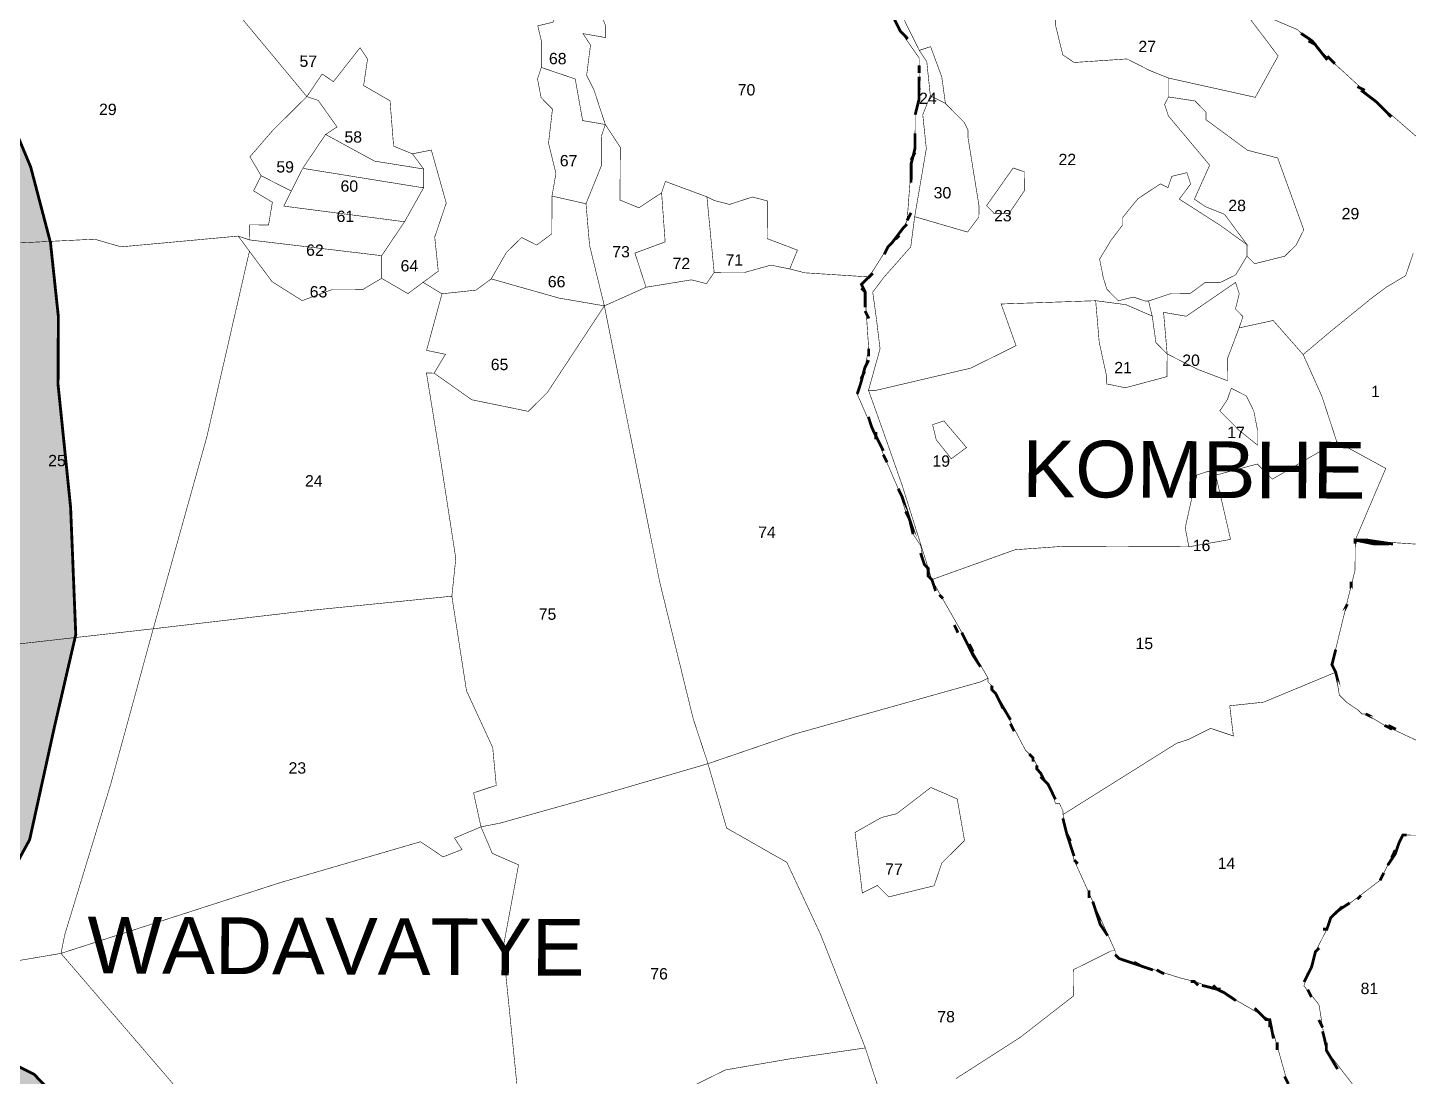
# Model space of a CAD drawing. Header units: metres. Extents: x 318080 to 326887, y 1838772 to 1852662.
# Drawn here: x 321262 to 322736, y 1846990 to 1848110 of the extents above; entities that cross this region are included whole.
import ezdxf

# ---------------------------------------------------------------- set-up
doc = ezdxf.new("R2010")
doc.units = ezdxf.units.M
doc.header["$MEASUREMENT"] = 0
for name, color, linetype in [('500M CRZ LINE', 11, 'Continuous'), ('NDZ-500M FROM CRZ', 2, 'Continuous'), ('SURVEY NO.', 7, 'Continuous'), ('SURVEY PLOT BOUNDARY', 35, 'Continuous'), ('VILLAGE BOUNDARY', 212, 'Continuous'), ('VILLAGE NAME', 3, 'Continuous')]:
    doc.layers.add(name, color=color, linetype=linetype)
doc.styles.add('PDF Arial', font='arial.ttf')
doc.styles.get("Standard").update_dxf_attribs({"font": 'arial.ttf'})

# ---------------------------------------------------------------- blocks, each defined once
blk = doc.blocks.new('22')
at = {"layer": 'NDZ-500M FROM CRZ'}
h = blk.add_hatch(dxfattribs=at)
h.set_pattern_fill('CROSS', color=256, scale=1.210221, angle=-0.2758)
h.set_pattern_definition([(359.724175, (307091.112, 1837970.982), (7.7218084, 7.6478177), [3.842451, -11.527353]), (89.724175, (307093.024, 1837969.051), (-7.6478177, 7.7218084), [3.842451, -11.527353])])
h.paths.add_polyline_path([(320359.7, 1850062.4), (320330.1, 1850159.7), (320280.6, 1850317.6), (320208.5, 1850418.8), (320084, 1850540.4), (320019.3, 1850597.2), (320028, 1850713.6), (320005, 1850883.7), (319985.4, 1850996.8), (319955.5, 1851075.1), (319942.6, 1851161.4), (319956.5, 1851281.3), (319971.2, 1851404.4), (319963.7, 1851513.3), (319935.9, 1851610.3), (319930.3, 1851651.7), (319953, 1851811.9), (319957.4, 1851884.5), (319949.8, 1851995.5), (319987.2, 1852037.5), (320027, 1852096), (320065.7, 1852172.5), (320100.6, 1852303.4), (320109.1, 1852406.2), (320109.5, 1852505.4), (320101.8, 1852561.6), (320094, 1852612.1), (320081.4, 1852654.5), (319764.8, 1852656), (319767.4, 1852647.9), (319771.4, 1852639.9), (319779.4, 1852627.7), (319779.4, 1852623.7), (319783.4, 1852619.6), (319787.4, 1852611.5), (319791.4, 1852599.4), (319795.4, 1852587.3), (319799.4, 1852575.2), (319799.3, 1852559), (319803.3, 1852550.9), (319803.2, 1852534.8), (319807.2, 1852522.7), (319806.9, 1852470.2), (319810.9, 1852458.1), (319810.6, 1852401.6), (319806.5, 1852389.6), (319806.3, 1852341.1), (319802.2, 1852329.1), (319798.1, 1852321), (319798.1, 1852308.9), (319794, 1852296.8), (319789.9, 1852284.7), (319783.8, 1852266.6), (319773.6, 1852256.6), (319769.5, 1852244.5), (319761.4, 1852232.4), (319753.3, 1852224.4), (319749.2, 1852220.4), (319741.1, 1852212.3), (319733, 1852204.3), (319720.9, 1852196.3), (319712.8, 1852188.3), (319700.6, 1852180.3), (319688.5, 1852176.3), (319680.4, 1852168.3), (319672.3, 1852168.3), (319660.2, 1852160.3), (319652.1, 1852160.3), (319652.1, 1852156.3), (319648.1, 1852152.3), (319652, 1852136.1), (319651.9, 1852107.9), (319647.8, 1852091.8), (319647.7, 1852079.7), (319643.6, 1852067.6), (319639.5, 1852055.5), (319635.4, 1852043.4), (319635.4, 1852039.4), (319631.3, 1852027.3), (319623.2, 1852019.3), (319623.2, 1852015.2), (319627.2, 1852011.2), (319631.2, 1851999.1), (319635.2, 1851991), (319639.2, 1851986.9), (319639.2, 1851982.9), (319643.2, 1851974.8), (319647.2, 1851962.7), (319651.1, 1851950.5), (319651.1, 1851942.5), (319655.1, 1851930.4), (319655, 1851918.2), (319659, 1851914.2), (319658.7, 1851849.6), (319654.6, 1851837.6), (319654.6, 1851833.5), (319650.4, 1851801.3), (319650.4, 1851789.2), (319642, 1851728.7), (319637.9, 1851716.6), (319637.8, 1851704.5), (319625.5, 1851656.2), (319617.3, 1851619.9), (319621.3, 1851615.8), (319621.2, 1851599.7), (319625.2, 1851587.6), (319625.2, 1851583.5), (319633.1, 1851563.3), (319637.1, 1851547.2), (319637, 1851539.1), (319645.1, 1851527), (319649.1, 1851518.9), (319657.1, 1851506.7), (319661, 1851494.6), (319661, 1851486.5), (319665, 1851474.4), (319668.9, 1851462.3), (319668.9, 1851450.2), (319672.9, 1851442.1), (319672.6, 1851385.6), (319668.5, 1851373.5), (319668.5, 1851361.4), (319664.4, 1851353.4), (319664.4, 1851345.3), (319660.3, 1851337.3), (319656.2, 1851325.2), (319656.2, 1851321.1), (319652.1, 1851317.1), (319652, 1851284.9), (319647.8, 1851268.7), (319647.8, 1851260.7), (319643.7, 1851240.5), (319639.6, 1851236.5), (319639.6, 1851224.4), (319635.5, 1851220.4), (319635.5, 1851212.3), (319631.4, 1851204.3), (319631.3, 1851188.1), (319635.3, 1851180), (319635.3, 1851176), (319639.3, 1851163.9), (319643.2, 1851147.7), (319643.2, 1851135.6), (319651.1, 1851103.3), (319651.1, 1851099.3), (319655, 1851071), (319654.9, 1851058.9), (319658.9, 1851050.8), (319662.9, 1851038.7), (319666.9, 1851030.6), (319666.8, 1851022.5), (319670.8, 1851018.5), (319670.8, 1851006.4), (319674.8, 1850994.3), (319674.7, 1850982.2), (319682.7, 1850970), (319686.7, 1850961.9), (319690.7, 1850953.8), (319694.7, 1850941.7), (319694.6, 1850929.6), (319698.6, 1850913.5), (319698.4, 1850881.2), (319702.4, 1850873.1), (319706.4, 1850861), (319710.4, 1850848.9), (319710.3, 1850832.7), (319714.3, 1850820.6), (319714, 1850772.2), (319710, 1850768.2), (319714, 1850760.1), (319718, 1850748), (319721.9, 1850735.8), (319725.9, 1850723.7), (319729.9, 1850711.6), (319729.6, 1850659.1), (319725.5, 1850647.1), (319721.3, 1850606.7), (319717.2, 1850594.6), (319713.1, 1850582.6), (319704.9, 1850558.4), (319688.7, 1850534.3), (319684.6, 1850522.2), (319672.5, 1850514.2), (319668.4, 1850506.1), (319664.3, 1850502.1), (319660.2, 1850490), (319656.1, 1850477.9), (319648, 1850465.9), (319652, 1850461.8), (319656, 1850453.7), (319660, 1850445.6), (319668, 1850433.5), (319668, 1850429.5), (319672, 1850425.4), (319688, 1850401.1), (319692.1, 1850397.1), (319700.1, 1850384.9), (319704.1, 1850376.9), (319708.1, 1850368.8), (319736.3, 1850368.6), (319748.4, 1850364.5), (319760.5, 1850364.5), (319772.6, 1850360.4), (319784.7, 1850360.3), (319796.7, 1850356.2), (319812.9, 1850352.1), (319825, 1850352.1), (319837, 1850343.9), (319861.2, 1850335.8), (319869.2, 1850327.6), (319881.3, 1850319.5), (319889.3, 1850311.4), (319901.4, 1850303.3), (319909.4, 1850295.2), (319909.4, 1850291.1), (319913.4, 1850291.1), (319917.4, 1850287.1), (319929.5, 1850274.9), (319937.5, 1850266.8), (319945.5, 1850254.7), (319949.5, 1850250.6), (319961.6, 1850242.5), (319969.6, 1850234.4), (319984.1, 1850224.6), (319993.7, 1850210), (320001.7, 1850201.9), (320009.7, 1850189.8), (320013.7, 1850185.7), (320017.7, 1850177.7), (320025.7, 1850165.5), (320029.7, 1850153.4), (320033.7, 1850141.3), (320037.7, 1850129.1), (320041.6, 1850113), (320045.6, 1850100.9), (320045.3, 1850028.2), (320041.2, 1850016.2), (320045.2, 1850012.1), (320061.2, 1849995.9), (320069.2, 1849983.8), (320077.3, 1849975.6), (320088, 1849959.5), (320093.3, 1849943.3), (320101.3, 1849935.2), (320105.2, 1849919), (320109.2, 1849906.9), (320113.2, 1849894.8), (320113.1, 1849882.7), (320117.1, 1849870.6), (320117, 1849838.3), (320112.9, 1849826.2), (320112.8, 1849806), (320120.8, 1849802), (320132.9, 1849797.9), (320136.9, 1849793.8), (320145, 1849789.7), (320157, 1849781.6), (320165, 1849773.5), (320177.1, 1849765.4), (320185.1, 1849757.3), (320197.2, 1849749.1), (320197.2, 1849745.1), (320201.2, 1849741), (320209.2, 1849732.9), (320217.2, 1849720.8), (320225.3, 1849712.7), (320229.3, 1849704.6), (320233.2, 1849692.5), (320241.2, 1849680.3), (320245.2, 1849668.2), (320249.2, 1849656.1), (320249.1, 1849644), (320253.1, 1849639.9), (320253, 1849619.8), (320257, 1849607.6), (320256.8, 1849551.2), (320252.7, 1849543.1), (320252.6, 1849531), (320248.5, 1849518.9), (320248.5, 1849514.9), (320252.5, 1849510.8), (320256.5, 1849498.7), (320260.5, 1849486.6), (320264.5, 1849474.5), (320268.4, 1849462.3), (320272.4, 1849454.3), (320272.4, 1849446.2), (320276.4, 1849434.1), (320276, 1849369.5), (320272, 1849357.4), (320267.8, 1849341.3), (320267.8, 1849337.3), (320263.8, 1849333.3), (320259.7, 1849325.2), (320259.7, 1849317.2), (320255.6, 1849313.1), (320255.6, 1849305.1), (320251.5, 1849293), (320247.4, 1849284.9), (320243.3, 1849272.8), (320235.2, 1849260.8), (320227.1, 1849252.8), (320223, 1849240.7), (320219, 1849240.7), (320214.9, 1849232.6), (320206.8, 1849224.6), (320206.7, 1849204.4), (320210.7, 1849192.3), (320210.6, 1849176.2), (320206.5, 1849168.1), (320206.3, 1849131.8), (320202.3, 1849123.8), (320198.2, 1849111.7), (320198.1, 1849107.7), (320202.2, 1849103.6), (320202, 1849071.3), (320197.9, 1849059.2), (320197.9, 1849047.1), (320193.7, 1849031), (320189.7, 1849023), (320189.6, 1849014.9), (320184.9, 1849000.8), (320189.5, 1848986.7), (320197.5, 1848974.5), (320201.5, 1848962.4), (320201.5, 1848958.4), (320205.4, 1848942.2), (320209.4, 1848934.1), (320221.5, 1848926), (320229.5, 1848917.9), (320257.7, 1848901.6), (320257.6, 1848897.6), (320265.7, 1848889.5), (320273.7, 1848885.4), (320277.8, 1848885.4), (320289.8, 1848881.3), (320293.8, 1848877.2), (320301.9, 1848877.2), (320310, 1848873.1), (320318, 1848865), (320330.1, 1848860.9), (320342.1, 1848852.8), (320350.2, 1848844.7), (320358.2, 1848840.6), (320374.3, 1848836.5), (320386.4, 1848836.4), (320410.6, 1848828.3), (320414.6, 1848828.2), (320430.7, 1848820.1), (320442.8, 1848816), (320446.8, 1848811.9), (320454.9, 1848811.9), (320458.9, 1848807.8), (320466.9, 1848803.8), (320475, 1848799.7), (320487.1, 1848795.6), (320491.1, 1848791.6), (320495.1, 1848791.5), (320503.2, 1848787.5), (320515.2, 1848775.3), (320527.3, 1848771.2), (320535.3, 1848767.1), (320547.4, 1848759), (320559.5, 1848750.9), (320567.5, 1848742.8), (320579.6, 1848734.6), (320583.6, 1848730.6), (320591.6, 1848722.5), (320599.6, 1848710.3), (320607.6, 1848702.2), (320611.6, 1848690.1), (320619.6, 1848678), (320627.6, 1848653.7), (320631.6, 1848653.7), (320631.6, 1848645.6), (320635.6, 1848637.6), (320639.5, 1848621.4), (320639.5, 1848609.3), (320643.5, 1848609.3), (320651.5, 1848597.1), (320663.6, 1848589), (320671.6, 1848580.9), (320679.6, 1848568.8), (320687.6, 1848560.6), (320691.7, 1848556.6), (320691.6, 1848552.6), (320695.6, 1848544.5), (320703.7, 1848536.4), (320707.6, 1848524.2), (320711.6, 1848512.1), (320715.6, 1848496), (320719.5, 1848483.8), (320723.5, 1848471.7), (320723, 1848374.9), (320727, 1848362.8), (320731, 1848350.6), (320730.9, 1848322.4), (320734.8, 1848310.3), (320730.7, 1848298.2), (320730.7, 1848294.2), (320734.7, 1848286.1), (320738.7, 1848269.9), (320738.6, 1848261.9), (320742.6, 1848253.8), (320742.6, 1848237.6), (320746.5, 1848225.5), (320750.5, 1848213.4), (320750.4, 1848197.2), (320754.4, 1848185.1), (320754.4, 1848177.1), (320758.4, 1848169), (320766.4, 1848156.8), (320770.4, 1848148.7), (320774.4, 1848140.6), (320778.3, 1848128.5), (320786.3, 1848116.4), (320790.3, 1848108.3), (320794.4, 1848104.2), (320802.4, 1848096.1), (320814.4, 1848088), (320818.4, 1848079.9), (320826.5, 1848075.8), (320834.5, 1848063.7), (320842.5, 1848055.6), (320850.6, 1848047.5), (320850.6, 1848047.5), (320858.6, 1848035.3), (320862.6, 1848031.3), (320866.6, 1848023.2), (320882.6, 1847998.9), (320886.6, 1847986.8), (320890.6, 1847978.7), (320894.6, 1847978.7), (320902.6, 1847970.6), (320914.7, 1847962.5), (320930.7, 1847946.2), (320942.8, 1847930), (320946.8, 1847930), (320962.8, 1847905.7), (320970.8, 1847897.6), (320978.8, 1847873.4), (320986.8, 1847861.2), (320990.8, 1847849.1), (320990.7, 1847837), (320994.7, 1847820.9), (320994.6, 1847804.7), (320998.6, 1847796.6), (320998.5, 1847772.4), (320994.4, 1847756.3), (320994.3, 1847744.2), (320990.2, 1847732.1), (320986.1, 1847720), (320986.1, 1847716), (320990.1, 1847707.9), (320998.1, 1847691.7), (320998.1, 1847683.7), (321002, 1847675.6), (321002, 1847671.6), (321006, 1847659.4), (321005.9, 1847647.3), (321009.9, 1847635.2), (321009.7, 1847594.9), (321005.6, 1847574.7), (321005.6, 1847570.7), (321009.6, 1847558.6), (321009.5, 1847538.4), (321013.4, 1847526.3), (321013.2, 1847481.9), (321009.1, 1847469.8), (321009.1, 1847461.7), (321005, 1847445.6), (321005, 1847441.6), (321000.9, 1847429.5), (320996.8, 1847425.5), (320996.7, 1847401.3), (320992.6, 1847389.2), (320992.5, 1847377.1), (320988.5, 1847365), (320984.4, 1847361), (320984.4, 1847352.9), (320980.3, 1847348.9), (320976.2, 1847336.8), (320972.1, 1847324.7), (320964, 1847312.7), (320955.9, 1847304.6), (320947.8, 1847292.6), (320931.6, 1847276.5), (320927.5, 1847272.5), (320915.4, 1847264.5), (320907.3, 1847256.5), (320895.1, 1847248.5), (320883, 1847240.4), (320878.9, 1847240.5), (320874.9, 1847236.4), (320850.6, 1847220.4), (320842.5, 1847216.4), (320834.4, 1847208.4), (320834.3, 1847192.3), (320830.3, 1847188.2), (320830.1, 1847151.9), (320821.6, 1847063.2), (320821.6, 1847059.2), (320829.6, 1847051.1), (320833.6, 1847039), (320841.6, 1847026.8), (320845.6, 1847014.7), (320853.5, 1846990.4), (320857.5, 1846982.4), (320857.5, 1846974.3), (320873.5, 1846946), (320885.5, 1846929.8), (320889.5, 1846925.7), (320897.5, 1846913.6), (320913.6, 1846893.3), (320921.6, 1846881.2), (320925.6, 1846869.1), (320929.5, 1846856.9), (320937.5, 1846844.8), (320941.6, 1846840.7), (320953.6, 1846832.6), (320989.8, 1846808.2), (321001.9, 1846804.1), (321009.9, 1846800.1), (321046.1, 1846779.7), (321058.2, 1846775.6), (321094.4, 1846751.3), (321102.4, 1846743.1), (321110.4, 1846731), (321122.5, 1846722.9), (321130.5, 1846714.8), (321134.5, 1846706.7), (321138.5, 1846698.6), (321146.6, 1846690.5), (321154.6, 1846678.3), (321158.6, 1846674.3), (321168.6, 1846664.2), (321174.7, 1846662.1), (321178.7, 1846662.1), (321190.8, 1846658), (321194.8, 1846653.9), (321210.9, 1846645.8), (321214.9, 1846641.7), (321227, 1846633.6), (321235, 1846629.5), (321239, 1846625.5), (321243.1, 1846625.5), (321251.1, 1846617.4), (321263.1, 1846605.2), (321271.2, 1846597.1), (321275.1, 1846589), (321279.2, 1846589), (321287.2, 1846580.9), (321295.2, 1846572.8), (321303.2, 1846560.6), (321335.3, 1846516.1), (321343.3, 1846508), (321351.3, 1846495.8), (321355.4, 1846495.8), (321363.4, 1846487.7), (321375.5, 1846483.6), (321383.5, 1846471.5), (321395.6, 1846463.4), (321403.6, 1846455.3), (321407.6, 1846451.2), (321407.6, 1846447.2), (321415.6, 1846443.1), (321423.7, 1846435), (321423.6, 1846430.9), (321431.7, 1846426.9), (321439.7, 1846418.8), (321447.7, 1846406.6), (321451.7, 1846398.5), (321459.7, 1846390.4), (321467.8, 1846378.3), (321471.8, 1846370.2), (321475.7, 1846362.1), (321479.7, 1846350), (321487.7, 1846337.8), (321491.7, 1846325.7), (321491.6, 1846309.6), (321499.7, 1846301.5), (321507.7, 1846297.4), (321519.8, 1846289.3), (321531.8, 1846281.2), (321539.9, 1846273), (321551.9, 1846264.9), (321560, 1846256.8), (321563.9, 1846248.7), (321572, 1846240.6), (321580, 1846228.5), (321584, 1846220.4), (321588, 1846216.3), (321712.6, 1846122.9), (321716.6, 1846122.9), (321724.7, 1846114.8), (321825.1, 1846029.6), (321829.1, 1846025.5), (321845.2, 1846009.3), (321857.2, 1845997.2), (321861.2, 1845989.1), (321869.2, 1845976.9), (321961.2, 1845819.2), (321969.2, 1845807), (321973.2, 1845794.9), (321977.2, 1845782.8), (321985.6, 1845758.2), (322011.1, 1845740.3), (322027.1, 1845741.1), (322041.6, 1845750.2), (322053.1, 1845765.4), (322114.5, 1845818.4), (322055.4, 1845831.3), (322026.8, 1845862.6), (322014.1, 1845909.7), (322016.2, 1845957.8), (322026.6, 1845992.3), (322008.7, 1846010.4), (322001.9, 1846034.4), (322005.7, 1846073.5), (322013, 1846098.6), (322027.2, 1846119.4), (322047.1, 1846136.4), (322061.3, 1846143.5), (322071.8, 1846157.5), (322077.8, 1846161.5), (322085.9, 1846165.5), (322091.9, 1846157.4), (322095.7, 1846141.7), (322106.8, 1846126.2), (322130.3, 1846117.9), (322120.1, 1846137.1), (322060, 1846218.1), (321907.4, 1846339.5), (321851.1, 1846396.6), (321754.2, 1846481.4), (321607, 1846673.5), (321446.1, 1846833.2), (321363.7, 1846895.6), (321269, 1846992.5), (321204, 1847024.8), (321152.4, 1847073.7), (321172.7, 1847093.8), (321216.4, 1847154.1), (321264.5, 1847242.9), (321291, 1847363.5), (321313.7, 1847461.7), (321308.2, 1847597.5), (321294.8, 1847728.6), (321295.1, 1847801.3), (321286.7, 1847880.2), (321265.6, 1847960.8), (321243.7, 1848013.3), (321212.2, 1848066.3), (321147.5, 1848148.9), (321074.8, 1848245), (321041.3, 1848284.6), (321031.4, 1848323), (321025.4, 1848450.5), (321014.3, 1848538.9), (320982.5, 1848639.9), (320946.5, 1848710.7), (320887.1, 1848801.8), (320851.4, 1848870.8), (320784.7, 1848943), (320695.6, 1849012.2), (320616.5, 1849064.7), (320532.9, 1849102), (320513.3, 1849122.7), (320513.3, 1849151.1), (320553.8, 1849251.2), (320574.6, 1849376.2), (320570.4, 1849496.9), (320559.2, 1849541.6), (320551.7, 1849658.7), (320530.2, 1849750), (320496.1, 1849834.4), (320420, 1849945.8)])
at = {"layer": '500M CRZ LINE', "ltscale": 0.5, "const_width": 3.03, "flags": 128}
for points in [[(321243.7, 1848013.3), (321265.6, 1847960.8), (321286.7, 1847880.2), (321295.1, 1847801.3), (321294.8, 1847728.6), (321308.2, 1847597.5), (321313.7, 1847461.7), (321291, 1847363.5), (321264.5, 1847242.9), (321216.4, 1847154.1)], [(321204, 1847024.8), (321269, 1846992.5), (321363.7, 1846895.6), (321446.1, 1846833.2), (321607, 1846673.5), (321754.2, 1846481.4), (321851.1, 1846396.6), (321907.4, 1846339.5), (322060, 1846218.1), (322120.1, 1846137.1), (322137.3, 1846104.7)]]:
    blk.add_lwpolyline(points, dxfattribs=at)
at = {"layer": 'NDZ-500M FROM CRZ', "flags": 128}
for points in [[(321363.7, 1846895.6), (321269, 1846992.5), (321204, 1847024.8)], [(321216.4, 1847154.1), (321264.5, 1847242.9), (321291, 1847363.5), (321313.7, 1847461.7), (321308.2, 1847597.5), (321294.8, 1847728.6), (321295.1, 1847801.3), (321286.7, 1847880.2), (321265.6, 1847960.8), (321243.7, 1848013.3)]]:
    blk.add_lwpolyline(points, dxfattribs=at)
at = {"layer": 'SURVEY PLOT BOUNDARY', "lineweight": 18, "const_width": 0.605}
for points in [[(321476.2, 1848137.3), (321560.4, 1848036), (321524, 1847999.9), (321499.6, 1847971.7), (321511.6, 1847951.5), (321503.5, 1847935.4), (321523.6, 1847923.2), (321519.5, 1847899), (321499.3, 1847899.1), (321499.2, 1847883), (321487.1, 1847887.1), (321362, 1847875.6), (321333.8, 1847883.8), (321184.5, 1847876.4)], [(322758.2, 1847981.8), (322702, 1848030.5), (322617.7, 1848107.6), (322569.3, 1848128), (322557.3, 1848132.1), (322545.2, 1848136.2), (322492.9, 1848164.6), (322484.9, 1848176.8), (322448.8, 1848229.4), (322497.7, 1848317.9), (322505.6, 1848301.8), (322549.9, 1848281.4), (322558, 1848293.4), (322570.1, 1848289.3), (322606.5, 1848313.4), (322622.9, 1848369.8), (322599, 1848418.3), (322639.6, 1848474.6), (322687.6, 1848393.7), (322723.8, 1848361.2), (322759.8, 1848308.6)], [(321806.9, 1848111.5), (321810.8, 1848095.3), (321810.7, 1848067.1), (321806.6, 1848055), (321810.5, 1848034.8), (321822.6, 1848022.6), (321818.4, 1847986.3), (321826.3, 1847954), (321822.1, 1847929.8), (321821.9, 1847889.5), (321805.7, 1847877.5), (321789.7, 1847885.6), (321773.4, 1847869.6), (321757.2, 1847841.4), (321741, 1847829.4), (321704.7, 1847825.5), (321684.5, 1847837.7), (321700.7, 1847849.7), (321696.9, 1847886.1), (321709.2, 1847922.3), (321693.3, 1847978.9), (321673.1, 1847974.9), (321653, 1847983.1), (321649.2, 1848031.5), (321621, 1848047.8), (321625.2, 1848076), (321617.2, 1848088.2), (321588.8, 1848052), (321576.7, 1848060.1), (321560.4, 1848036), (321476.2, 1848137.3)], [(322190.2, 1848133.8), (322214.2, 1848085.3), (322222.2, 1848073.2), (322226, 1848036.8), (322217.9, 1848016.7), (322221.7, 1847980.4), (322209.3, 1847907.8), (322205.1, 1847875.6), (322176.7, 1847843.4), (322164.5, 1847827.3), (322168.4, 1847799.1), (322172.3, 1847766.8), (322160, 1847722.5), (322175.9, 1847678), (322195.8, 1847621.4), (322227.6, 1847520.4), (322223.6, 1847524.5), (322223.6, 1847528.5), (322219.6, 1847536.6), (322215.7, 1847556.8), (322207.6, 1847568.9), (322191.7, 1847617.4), (322163.8, 1847682.1), (322147.9, 1847718.5), (322156.1, 1847746.7), (322160.2, 1847766.8), (322156.4, 1847823.3), (322156.4, 1847827.4), (322152.5, 1847835.5), (322160.6, 1847843.5), (322180.9, 1847875.7), (322197.1, 1847895.8), (322201.2, 1847903.8), (322205.5, 1847960.3), (322205.5, 1847964.3), (322209.7, 1847988.5), (322209.8, 1848012.7), (322209.8, 1848016.7), (322213.9, 1848036.9), (322214.1, 1848069.2), (322214.1, 1848077.2), (322194.1, 1848105.6), (322178.1, 1848133.9)], [(322359.5, 1848112.8), (322367.4, 1848080.5), (322379.5, 1848072.4), (322436, 1848076.2), (322460.1, 1848063.9), (322480.3, 1848055.8), (322480.2, 1848035.6), (322476.1, 1848027.6), (322480.1, 1848015.4), (322524.2, 1847962.8), (322507.9, 1847926.5), (322519.9, 1847918.4), (322540.1, 1847910.3), (322564.1, 1847877.9), (322536, 1847898.2), (322491.7, 1847926.6), (322503.9, 1847942.7), (322499.9, 1847954.8), (322483.8, 1847950.9), (322479.7, 1847938.8), (322471.6, 1847942.9), (322447.4, 1847926.8), (322431.1, 1847906.7), (322431.1, 1847898.7), (322418.9, 1847882.6), (322406.7, 1847862.5), (322410.7, 1847842.3), (322414.6, 1847830.2), (322426.7, 1847818), (322442.8, 1847822), (322454.9, 1847817.9), (322458.9, 1847817.8), (322462.9, 1847801.7), (322434.7, 1847813.9), (322402.5, 1847818.1), (322301.6, 1847814.6), (322317.5, 1847770.1), (322269, 1847746.1), (322168, 1847722.4), (322160, 1847722.5), (322172.3, 1847766.8), (322168.4, 1847799.1), (322164.5, 1847827.3), (322176.7, 1847843.4), (322205.1, 1847875.6), (322209.3, 1847907.8), (322265.7, 1847891.4), (322277.8, 1847907.5), (322277.9, 1847919.6), (322266.2, 1847992.3), (322266.2, 1848000.3), (322262.2, 1848008.4), (322242.1, 1848028.7), (322238.2, 1848056.9), (322226.3, 1848089.3), (322214.2, 1848085.3), (322190.2, 1848133.8)], [(322178.1, 1848133.9), (322194.1, 1848105.6), (322214.1, 1848077.2), (322214.1, 1848069.2), (322213.9, 1848036.9), (322209.8, 1848016.7), (322209.8, 1848012.7), (322209.7, 1847988.5), (322205.5, 1847964.3), (322205.5, 1847960.3), (322201.2, 1847903.8), (322197.1, 1847895.8), (322180.9, 1847875.7), (322160.6, 1847843.5), (322092, 1847847.9), (322075.9, 1847852), (322084.1, 1847872.1), (322051.8, 1847884.4), (322052, 1847924.7), (322035.9, 1847928.8), (322011.7, 1847920.9), (321995.6, 1847925), (321987.5, 1847929), (321943.2, 1847945.4), (321939.1, 1847933.3), (321914.9, 1847917.3), (321894.7, 1847925.5), (321895, 1847981.9), (321879, 1848006.2), (321867.1, 1848042.6), (321859.1, 1848058.8), (321863.2, 1848091), (321855.2, 1848103.2), (321879.4, 1848099), (321879.5, 1848111.1)], [(322741.6, 1847868.9), (322733.4, 1847844.8), (322713.1, 1847832.8), (322696.9, 1847820.7), (322652.4, 1847784.6), (322624, 1847760.6), (322592, 1847797), (322555.6, 1847789.1), (322559.7, 1847801.2), (322551.7, 1847809.3), (322555.8, 1847825.5), (322551.8, 1847837.6), (322499.2, 1847801.5), (322475, 1847805.7), (322478.8, 1847761.3), (322466.8, 1847773.4), (322462.9, 1847801.7), (322458.9, 1847817.8), (322483.2, 1847825.8), (322503.3, 1847825.7), (322519.5, 1847837.7), (322535.7, 1847837.7), (322551.9, 1847845.6), (322564, 1847865.8), (322572.1, 1847857.6), (322604.4, 1847865.6), (322616.5, 1847877.6), (322624.7, 1847893.7), (322596.8, 1847970.5), (322564.6, 1847978.7), (322520.4, 1848011.2), (322520.4, 1848019.3), (322508.4, 1848031.4), (322480.2, 1848035.6), (322480.3, 1848055.8), (322572.9, 1848035.2), (322597.3, 1848079.4), (322557.3, 1848132.1)], [(322569.3, 1848128), (322617.7, 1848107.6), (322702, 1848030.5), (322758.2, 1847981.8)], [(322744.1, 1847558.3), (322679.6, 1847562.6), (322712.2, 1847639.1), (322659.9, 1847667.6), (322644, 1847716.1), (322624, 1847760.6), (322652.4, 1847784.6), (322696.9, 1847820.7), (322713.1, 1847832.8), (322733.4, 1847844.8), (322741.6, 1847868.9)], [(322763.2, 1847340.3), (322710.9, 1847364.8), (322690.8, 1847377), (322686.7, 1847377), (322682.7, 1847381.1), (322670.7, 1847389.2), (322666.7, 1847393.2), (322662.6, 1847397.3), (322658.7, 1847421.5), (322654.7, 1847429.6), (322675.3, 1847514.2), (322679.4, 1847530.3), (322679.6, 1847558.6), (322679.6, 1847562.6), (322744.1, 1847558.3)], [(322795, 1847247.4), (322730.5, 1847247.7), (322726.4, 1847239.6), (322706.1, 1847199.4), (322653.4, 1847159.3), (322649.3, 1847147.2), (322637.1, 1847123.1), (322624.8, 1847086.8), (322640.9, 1847066.6), (322648.7, 1847018.1), (322676.8, 1846981.7)], [(322612.2, 1846965.8), (322588.4, 1847050.7), (322532, 1847083.2), (322507.9, 1847091.4), (322491.8, 1847095.5), (322427.3, 1847116), (322423.3, 1847120.1), (322423.3, 1847124.1), (322379.4, 1847221.1), (322367.6, 1847269.6), (322488.9, 1847345.7), (322501.1, 1847349.6), (322525.3, 1847361.6), (322549.5, 1847353.5), (322545.6, 1847385.7), (322581.9, 1847389.6), (322658.7, 1847421.5), (322662.6, 1847397.3), (322666.7, 1847393.2), (322670.7, 1847389.2), (322682.7, 1847381.1), (322686.7, 1847377), (322690.8, 1847377), (322710.9, 1847364.8), (322763.2, 1847340.3)], [(322172.5, 1846972), (322156.6, 1847020.5), (322108.8, 1847141.7), (322072.8, 1847218.6), (322008.5, 1847255.2), (321988.6, 1847323.9), (322081.6, 1847355.7), (322279.5, 1847411.2), (322287.6, 1847415.2), (322287.6, 1847411.2), (322291.6, 1847407.1), (322291.6, 1847403.1), (322295.6, 1847399.1), (322327.5, 1847338.4), (322331.6, 1847334.3), (322335.6, 1847330.3), (322339.6, 1847322.2), (322339.6, 1847318.2), (322343.6, 1847314.1), (322347.6, 1847306), (322355.6, 1847293.9), (322359.5, 1847281.7), (322363.6, 1847281.7), (322367.6, 1847273.6), (322367.6, 1847269.6), (322379.4, 1847221.1), (322423.3, 1847124.1), (322419.3, 1847124.1), (322378.9, 1847104.1), (322378.7, 1847075.9), (322322, 1847031.8), (322253.3, 1846987.7)], [(322676.8, 1846981.7), (322648.7, 1847018.1), (322640.9, 1847066.6), (322624.8, 1847086.8), (322637.1, 1847123.1), (322649.3, 1847147.2), (322653.4, 1847159.3), (322706.1, 1847199.4), (322726.4, 1847239.6), (322730.5, 1847247.7), (322795, 1847247.4), (322827.2, 1847235.1), (322887.6, 1847198.5), (322891.6, 1847198.5), (322907.7, 1847190.3), (322919.9, 1847218.5), (322928, 1847222.5), (322932, 1847210.4), (322931.8, 1847178.1), (322907.6, 1847162.1), (322770.1, 1847090.1), (322769.5, 1846965.1)], [(322253.3, 1846987.7), (322322, 1847031.8), (322378.7, 1847075.9), (322378.9, 1847104.1), (322419.3, 1847124.1), (322423.3, 1847124.1), (322423.3, 1847120.1), (322427.3, 1847116), (322491.8, 1847095.5), (322507.9, 1847091.4), (322532, 1847083.2), (322588.4, 1847050.7), (322612.2, 1846965.8)]]:
    blk.add_lwpolyline(points, dxfattribs=at)
for points in [[(321904, 1848171.5), (321875.6, 1848147.4), (321871.5, 1848131.3), (321879.5, 1848111.1), (321879.4, 1848099), (321855.2, 1848103.2), (321863.2, 1848091), (321859.1, 1848058.8), (321867.1, 1848042.6), (321879, 1848006.2), (321854.8, 1848010.4), (321846.9, 1848054.8), (321810.7, 1848067.1), (321810.8, 1848095.3), (321806.9, 1848111.5), (321823, 1848115.4), (321835.2, 1848139.6), (321847.4, 1848143.5), (321859.5, 1848159.6), (321863.7, 1848175.7), (321883.8, 1848171.6)], [(322452.6, 1848185), (322484.9, 1848176.8), (322492.9, 1848164.6), (322545.2, 1848136.2), (322557.3, 1848132.1), (322597.3, 1848079.4), (322572.9, 1848035.2), (322480.3, 1848055.8), (322460.1, 1848063.9), (322436, 1848076.2), (322379.5, 1848072.4), (322367.4, 1848080.5), (322359.5, 1848112.8), (322359.8, 1848165.3), (322371.9, 1848181.4), (322392.1, 1848173.2), (322416.3, 1848181.2), (322436.5, 1848185.1)], [(321673.1, 1847974.9), (321685.1, 1847958.7), (321632.7, 1847967.1), (321580.4, 1847995.6), (321592.6, 1848003.6), (321572.5, 1848031.9), (321560.4, 1848036), (321576.7, 1848060.1), (321588.8, 1848052), (321617.2, 1848088.2), (321625.2, 1848076), (321621, 1848047.8), (321649.2, 1848031.5), (321653, 1847983.1)], [(322214.2, 1848085.3), (322226.3, 1848089.3), (322238.2, 1848056.9), (322242.1, 1848028.7), (322226, 1848036.8), (322222.2, 1848073.2)], [(321879, 1848006.2), (321874.9, 1847994.1), (321874.7, 1847961.9), (321858.4, 1847921.6), (321822.1, 1847929.8), (321826.3, 1847954), (321818.4, 1847986.3), (321822.6, 1848022.6), (321810.5, 1848034.8), (321806.6, 1848055), (321810.7, 1848067.1), (321846.9, 1848054.8), (321854.8, 1848010.4)], [(321580.4, 1847995.6), (321556, 1847959.4), (321543.8, 1847935.2), (321511.6, 1847951.5), (321499.6, 1847971.7), (321524, 1847999.9), (321560.4, 1848036), (321572.5, 1848031.9), (321592.6, 1848003.6)], [(322242.1, 1848028.7), (322262.2, 1848008.4), (322266.2, 1848000.3), (322266.2, 1847992.3), (322277.9, 1847919.6), (322277.8, 1847907.5), (322265.7, 1847891.4), (322209.3, 1847907.8), (322221.7, 1847980.4), (322217.9, 1848016.7), (322226, 1848036.8)], [(322480.2, 1848035.6), (322508.4, 1848031.4), (322520.4, 1848019.3), (322520.4, 1848011.2), (322564.6, 1847978.7), (322596.8, 1847970.5), (322624.7, 1847893.7), (322616.5, 1847877.6), (322604.4, 1847865.6), (322572.1, 1847857.6), (322564, 1847865.8), (322564.1, 1847877.9), (322540.1, 1847910.3), (322519.9, 1847918.4), (322507.9, 1847926.5), (322524.2, 1847962.8), (322480.1, 1848015.4), (322476.1, 1848027.6)], [(321939.1, 1847933.3), (321942.9, 1847880.9), (321910.6, 1847868.9), (321922.5, 1847832.5), (321878, 1847812.6), (321862.2, 1847877.2), (321858.4, 1847921.6), (321874.7, 1847961.9), (321874.9, 1847994.1), (321879, 1848006.2), (321895, 1847981.9), (321894.7, 1847925.5), (321914.9, 1847917.3)], [(321685.1, 1847958.7), (321685, 1847938.6), (321556, 1847959.4), (321580.4, 1847995.6), (321632.7, 1847967.1)], [(321684.5, 1847837.7), (321668.3, 1847825.7), (321640.2, 1847842), (321640.3, 1847866.2), (321664.7, 1847902.4), (321685, 1847938.6), (321685.1, 1847958.7), (321673.1, 1847974.9), (321693.3, 1847978.9), (321709.2, 1847922.3), (321696.9, 1847886.1), (321700.7, 1847849.7)], [(321685, 1847938.6), (321664.7, 1847902.4), (321535.7, 1847919.1), (321543.8, 1847935.2), (321556, 1847959.4)], [(322286, 1847919.5), (322294, 1847911.4), (322310.1, 1847911.4), (322326.4, 1847935.5), (322326.5, 1847955.7), (322314.4, 1847959.8)], [(322286, 1847919.5), (322314.4, 1847959.8), (322326.5, 1847955.7), (322326.4, 1847935.5), (322310.1, 1847911.4), (322294, 1847911.4)], [(322564.1, 1847877.9), (322564, 1847865.8), (322551.9, 1847845.6), (322535.7, 1847837.7), (322519.5, 1847837.7), (322503.3, 1847825.7), (322483.2, 1847825.8), (322458.9, 1847817.8), (322454.9, 1847817.9), (322442.8, 1847822), (322426.7, 1847818), (322414.6, 1847830.2), (322410.7, 1847842.3), (322406.7, 1847862.5), (322418.9, 1847882.6), (322431.1, 1847898.7), (322431.1, 1847906.7), (322447.4, 1847926.8), (322471.6, 1847942.9), (322479.7, 1847938.8), (322483.8, 1847950.9), (322499.9, 1847954.8), (322503.9, 1847942.7), (322491.7, 1847926.6), (322536, 1847898.2)], [(321543.8, 1847935.2), (321535.7, 1847919.1), (321664.7, 1847902.4), (321640.3, 1847866.2), (321499.2, 1847883), (321499.3, 1847899.1), (321519.5, 1847899), (321523.6, 1847923.2), (321503.5, 1847935.4), (321511.6, 1847951.5)], [(321987.5, 1847929), (321995.2, 1847848.3), (321987.1, 1847836.3), (321971, 1847840.4), (321922.5, 1847832.5), (321910.6, 1847868.9), (321942.9, 1847880.9), (321939.1, 1847933.3), (321943.2, 1847945.4)], [(321858.4, 1847921.6), (321862.2, 1847877.2), (321878, 1847812.6), (321829.7, 1847820.9), (321757.2, 1847841.4), (321773.4, 1847869.6), (321789.7, 1847885.6), (321805.7, 1847877.5), (321821.9, 1847889.5), (321822.1, 1847929.8)], [(322075.9, 1847852), (322055.7, 1847856.1), (322027.5, 1847848.2), (321995.2, 1847848.3), (321987.5, 1847929), (321995.6, 1847925), (322011.7, 1847920.9), (322035.9, 1847928.8), (322052, 1847924.7), (322051.8, 1847884.4), (322084.1, 1847872.1)], [(321499.1, 1847870.9), (321453.8, 1847673.4), (321396.4, 1847467.9), (321121.9, 1847437), (321184.5, 1847876.4), (321333.8, 1847883.8), (321362, 1847875.6), (321487.1, 1847887.1)], [(321499.2, 1847883), (321640.3, 1847866.2), (321640.2, 1847842), (321620, 1847830), (321587.7, 1847830.1), (321555.4, 1847818.2), (321523.2, 1847838.5), (321499.1, 1847870.9), (321487.1, 1847887.1)], [(321640.2, 1847842), (321668.3, 1847825.7), (321684.5, 1847837.7), (321704.7, 1847825.5), (321688.2, 1847765.1), (321708.4, 1847760.9), (321696.2, 1847740.8), (321688.1, 1847740.9), (321703.8, 1847644), (321719.4, 1847543), (321715.2, 1847502.7), (321561.8, 1847487.3), (321396.4, 1847467.9), (321453.8, 1847673.4), (321499.1, 1847870.9), (321523.2, 1847838.5), (321555.4, 1847818.2), (321587.7, 1847830.1), (321620, 1847830)], [(322075.9, 1847852), (322092, 1847847.9), (322160.6, 1847843.5), (322152.5, 1847835.5), (322156.4, 1847827.4), (322156.4, 1847823.3), (322160.2, 1847766.8), (322156.1, 1847746.7), (322147.9, 1847718.5), (322163.8, 1847682.1), (322191.7, 1847617.4), (322207.6, 1847568.9), (322215.7, 1847556.8), (322219.6, 1847536.6), (322223.6, 1847528.5), (322223.6, 1847524.5), (322227.6, 1847520.4), (322243.6, 1847492.1), (322287.6, 1847415.2), (322279.5, 1847411.2), (322081.6, 1847355.7), (321988.6, 1847323.9), (321972.7, 1847372.4), (321937.1, 1847517.8), (321878, 1847812.6), (321922.5, 1847832.5), (321971, 1847840.4), (321987.1, 1847836.3), (321995.2, 1847848.3), (322027.5, 1847848.2), (322055.7, 1847856.1)], [(321878, 1847812.6), (321817.1, 1847720.1), (321796.8, 1847700), (321736.4, 1847712.4), (321696.2, 1847740.8), (321708.4, 1847760.9), (321688.2, 1847765.1), (321704.7, 1847825.5), (321741, 1847829.4), (321757.2, 1847841.4), (321829.7, 1847820.9)], [(322478.8, 1847761.3), (322475, 1847805.7), (322499.2, 1847801.5), (322551.8, 1847837.6), (322555.8, 1847825.5), (322551.7, 1847809.3), (322559.7, 1847801.2), (322555.6, 1847789.1), (322543.4, 1847756.9), (322543.2, 1847732.7), (322511, 1847745)], [(321988.6, 1847323.9), (321879.6, 1847292.1), (321766.5, 1847260.4), (321746.3, 1847256.5), (321738.4, 1847292.8), (321762.6, 1847300.8), (321758.8, 1847341.1), (321730.8, 1847401.8), (321715.2, 1847502.7), (321719.4, 1847543), (321703.8, 1847644), (321688.1, 1847740.9), (321696.2, 1847740.8), (321736.4, 1847712.4), (321796.8, 1847700), (321817.1, 1847720.1), (321878, 1847812.6), (321937.1, 1847517.8), (321972.7, 1847372.4)], [(322555.6, 1847789.1), (322592, 1847797), (322624, 1847760.6), (322644, 1847716.1), (322659.9, 1847667.6), (322591.1, 1847627.6), (322575.1, 1847643.8), (322530.7, 1847631.9), (322522.6, 1847636), (322510.5, 1847632), (322498.1, 1847575.6), (322502, 1847555.4), (322368.9, 1847556), (322316.5, 1847552.3), (322227.6, 1847520.4), (322195.8, 1847621.4), (322175.9, 1847678), (322160, 1847722.5), (322168, 1847722.4), (322269, 1847746.1), (322317.5, 1847770.1), (322301.6, 1847814.6), (322402.5, 1847818.1), (322406.3, 1847773.7), (322414.2, 1847737.4), (322414.1, 1847729.3), (322434.3, 1847725.2), (322478.7, 1847737.1), (322478.8, 1847761.3), (322511, 1847745), (322543.2, 1847732.7), (322543.4, 1847756.9)], [(322402.5, 1847818.1), (322434.7, 1847813.9), (322462.9, 1847801.7), (322466.8, 1847773.4), (322478.8, 1847761.3), (322478.7, 1847737.1), (322434.3, 1847725.2), (322414.1, 1847729.3), (322414.2, 1847737.4), (322406.3, 1847773.7)], [(322575.2, 1847664), (322575.3, 1847680.1), (322571.3, 1847700.3), (322563.3, 1847716.5), (322547.2, 1847724.6), (322543.1, 1847712.5), (322535, 1847700.5), (322555.1, 1847680.2)], [(322575.2, 1847664), (322555.1, 1847680.2), (322535, 1847700.5), (322543.1, 1847712.5), (322547.2, 1847724.6), (322563.3, 1847716.5), (322571.3, 1847700.3), (322575.3, 1847680.1)], [(322248.4, 1847649.4), (322264.6, 1847661.4), (322240.5, 1847689.8), (322228.4, 1847685.8), (322232.3, 1847669.7)], [(322248.4, 1847649.4), (322232.3, 1847669.7), (322228.4, 1847685.8), (322240.5, 1847689.8), (322264.6, 1847661.4)], [(322712.2, 1847639.1), (322679.6, 1847562.6), (322679.6, 1847558.6), (322679.4, 1847530.3), (322675.3, 1847514.2), (322654.7, 1847429.6), (322658.7, 1847421.5), (322581.9, 1847389.6), (322545.6, 1847385.7), (322549.5, 1847353.5), (322525.3, 1847361.6), (322501.1, 1847349.6), (322488.9, 1847345.7), (322367.6, 1847269.6), (322367.6, 1847273.6), (322363.6, 1847281.7), (322359.5, 1847281.7), (322355.6, 1847293.9), (322347.6, 1847306), (322343.6, 1847314.1), (322339.6, 1847318.2), (322339.6, 1847322.2), (322335.6, 1847330.3), (322331.6, 1847334.3), (322327.5, 1847338.4), (322295.6, 1847399.1), (322291.6, 1847403.1), (322291.6, 1847407.1), (322287.6, 1847411.2), (322287.6, 1847415.2), (322243.6, 1847492.1), (322227.6, 1847520.4), (322316.5, 1847552.3), (322368.9, 1847556), (322502, 1847555.4), (322546.5, 1847563.3), (322530.7, 1847631.9), (322575.1, 1847643.8), (322591.1, 1847627.6), (322659.9, 1847667.6)], [(322502, 1847555.4), (322498.1, 1847575.6), (322510.5, 1847632), (322522.6, 1847636), (322530.7, 1847631.9), (322546.5, 1847563.3)], [(321746.3, 1847256.5), (321718, 1847244.5), (321726, 1847232.3), (321705.8, 1847224.4), (321681.7, 1847240.6), (321532.2, 1847197), (321297.9, 1847121.4), (321302, 1847141.6), (321351.2, 1847302.7), (321396.4, 1847467.9), (321561.8, 1847487.3), (321715.2, 1847502.7), (321730.8, 1847401.8), (321758.8, 1847341.1), (321762.6, 1847300.8), (321738.4, 1847292.8)], [(321297.9, 1847121.4), (321136.4, 1847094), (320995.1, 1847078.5), (320951, 1847131.2), (320850, 1847091.3), (320773.3, 1847083.6), (320769.5, 1847132.1), (320761.5, 1847140.2), (320758, 1847253.1), (320790.5, 1847301.4), (320823, 1847345.6), (320875.7, 1847409.9), (321121.9, 1847437), (321396.4, 1847467.9), (321351.2, 1847302.7), (321302, 1847141.6)], [(322156.6, 1847020.5), (322075.9, 1847008.8), (322007.2, 1846997), (321926.4, 1846957), (321789.1, 1846937.5), (321769.9, 1847127.2), (321786.4, 1847215.9), (321758.3, 1847228.2), (321746.3, 1847256.5), (321766.5, 1847260.4), (321879.6, 1847292.1), (321988.6, 1847323.9), (322008.5, 1847255.2), (322072.8, 1847218.6), (322108.8, 1847141.7)], [(322230, 1847193.6), (322181.6, 1847181.7), (322169.5, 1847193.9), (322153.4, 1847185.9), (322145.6, 1847250.5), (322173.9, 1847266.5), (322190.1, 1847270.5), (322226.5, 1847298.5), (322254.7, 1847286.3), (322262.5, 1847241.9), (322238.2, 1847217.8)], [(322145.6, 1847250.5), (322153.4, 1847185.9), (322169.5, 1847193.9), (322181.6, 1847181.7), (322230, 1847193.6), (322238.2, 1847217.8), (322262.5, 1847241.9), (322254.7, 1847286.3), (322226.5, 1847298.5), (322190.1, 1847270.5), (322173.9, 1847266.5)], [(321789.1, 1846937.5), (321784.3, 1846772.1), (321675.4, 1846780.7), (321614.9, 1846773), (321482.4, 1846906.7), (321297.9, 1847121.4), (321532.2, 1847197), (321681.7, 1847240.6), (321705.8, 1847224.4), (321726, 1847232.3), (321718, 1847244.5), (321746.3, 1847256.5), (321758.3, 1847228.2), (321786.4, 1847215.9), (321769.9, 1847127.2)], [(321482.4, 1846906.7), (321239.6, 1846746.5), (321138.4, 1846682.5), (321074.5, 1846799.8), (321046.6, 1846872.5), (321042.8, 1846920.9), (321039.3, 1847033.9), (320995.1, 1847078.5), (321136.4, 1847094), (321297.9, 1847121.4)], [(322192.5, 1846935.6), (322212.3, 1846866.9), (322264.2, 1846745.6), (322207.6, 1846725.7), (322029.8, 1846658), (322026, 1846698.4), (321937.3, 1846719), (321873.1, 1846779.8), (321824.6, 1846763.9), (321784.3, 1846772.1), (321789.1, 1846937.5), (321926.4, 1846957), (322007.2, 1846997), (322075.9, 1847008.8), (322156.6, 1847020.5), (322172.5, 1846972)]]:
    blk.add_lwpolyline(points, close=True, dxfattribs=at)
at = {"layer": 'VILLAGE BOUNDARY', "lineweight": 50, "const_width": 3.03}
for points in [[(322182.2, 1848146), (322178.1, 1848133.9), (322182.1, 1848129.8), (322194.1, 1848105.6), (322202.1, 1848097.5)], [(322621.7, 1848103.5), (322633.7, 1848095.4), (322649.8, 1848075.1)], [(322637.7, 1848091.3), (322629.7, 1848095.4)], [(322657.8, 1848071.1), (322649.8, 1848079.2)], [(322209.8, 1848016.7), (322213.9, 1848032.9), (322213.9, 1848036.9), (322214, 1848057.1)], [(322214.1, 1848069.2), (322214, 1848061.1)], [(322214, 1848045), (322213.9, 1848036.9)], [(322681.9, 1848046.7), (322689.9, 1848042.7)], [(322718, 1848014.3), (322706, 1848026.5), (322702, 1848030.5), (322685.9, 1848042.7)], [(322702, 1848030.5), (322706, 1848026.5)], [(322209.7, 1847996.6), (322209.7, 1847988.5), (322209.6, 1847980.4), (322205.5, 1847964.3), (322205.5, 1847960.3), (322205.5, 1847952.2), (322205.4, 1847944.1)], [(322205.5, 1847968.3), (322209.6, 1847976.4)], [(322205.3, 1847911.9), (322201.2, 1847903.8)], [(322176.8, 1847867.6), (322180.9, 1847875.7), (322184.9, 1847879.7), (322197.1, 1847895.8), (322201.2, 1847899.8)], [(322193, 1847887.7), (322189, 1847883.7)], [(322164.6, 1847847.5), (322160.6, 1847843.5), (322152.5, 1847835.5), (322156.4, 1847827.4), (322156.4, 1847823.3), (322156.4, 1847811.2)], [(322156.4, 1847823.3), (322156.4, 1847827.4), (322152.4, 1847831.4)], [(322160.3, 1847799.1), (322156.4, 1847807.2)], [(322160.2, 1847766.8), (322160.2, 1847758.8)], [(322147.9, 1847718.5), (322151.9, 1847730.6), (322156.1, 1847746.7), (322160.1, 1847754.7)], [(322156, 1847742.7), (322152, 1847734.6)], [(322159.8, 1847694.2), (322163.8, 1847682.1), (322175.8, 1847657.8)], [(322167.8, 1847670), (322167.8, 1847678)], [(322179.8, 1847645.7), (322175.8, 1847653.8)], [(322191.7, 1847617.4), (322195.7, 1847609.3), (322203.7, 1847585.1), (322199.7, 1847593.2)], [(322207.6, 1847568.9), (322203.7, 1847585.1)], [(322715.9, 1847558.4), (322699.7, 1847558.5), (322679.6, 1847562.6), (322679.6, 1847558.6)], [(322679.6, 1847562.6), (322691.7, 1847562.6), (322719.9, 1847558.4)], [(322215.6, 1847548.7), (322219.6, 1847536.6), (322223.6, 1847532.5), (322223.6, 1847528.5), (322223.6, 1847524.5), (322227.6, 1847520.4), (322231.6, 1847508.3)], [(322227.6, 1847520.4), (322223.6, 1847524.5), (322223.6, 1847528.5)], [(322239.6, 1847500.2), (322235.6, 1847504.2)], [(322251.5, 1847471.9), (322255.5, 1847463.8)], [(322279.6, 1847427.4), (322271.6, 1847439.5), (322259.6, 1847463.8)], [(322267.6, 1847451.6), (322271.6, 1847443.5)], [(322291.6, 1847407.1), (322291.6, 1847403.1), (322295.6, 1847399.1), (322299.6, 1847391), (322311.6, 1847370.7)], [(322303.6, 1847382.9), (322299.6, 1847391)], [(322315.5, 1847358.6), (322311.5, 1847366.7)], [(322718.9, 1847360.7), (322710.9, 1847364.8)], [(322714.9, 1847364.8), (322723, 1847360.7)], [(322331.6, 1847334.3), (322335.6, 1847330.3), (322335.6, 1847326.2)], [(322359.6, 1847285.8), (322355.6, 1847293.9), (322351.6, 1847302), (322347.6, 1847306), (322343.6, 1847314.1), (322339.6, 1847318.2), (322339.6, 1847322.2)], [(322343.5, 1847310.1), (322347.6, 1847306)], [(322367.5, 1847265.6), (322371.5, 1847249.4), (322379.4, 1847225.2)], [(322375.5, 1847241.3), (322371.5, 1847249.4)], [(322714.2, 1847215.5), (322722.3, 1847227.6), (322726.4, 1847239.6), (322730.5, 1847247.7), (322734.5, 1847247.7)], [(322722.3, 1847231.6), (322718.3, 1847223.5)], [(322383.4, 1847217.1), (322379.4, 1847221.1)], [(322710.1, 1847207.4), (322706.1, 1847199.4)], [(322395.4, 1847188.8), (322395.4, 1847180.7)], [(322415.3, 1847140.3), (322407.3, 1847152.4), (322399.4, 1847176.7)], [(322673.7, 1847175.3), (322661.5, 1847167.3), (322653.4, 1847159.3), (322649.3, 1847147.2), (322645.3, 1847147.2)], [(322657.5, 1847163.3), (322665.6, 1847171.3)], [(322681.8, 1847179.3), (322685.8, 1847183.3)], [(322403.4, 1847164.5), (322407.3, 1847156.4)], [(322624.9, 1847090.8), (322633, 1847106.9), (322637.1, 1847123.1), (322641.2, 1847127.1)], [(322423.3, 1847120.1), (322427.3, 1847116), (322439.4, 1847111.9), (322463.6, 1847103.7)], [(322451.5, 1847107.8), (322443.4, 1847111.9)], [(322475.7, 1847099.6), (322467.6, 1847103.7)], [(322633, 1847106.9), (322628.9, 1847098.9)], [(322503.8, 1847091.4), (322507.9, 1847091.4), (322511.9, 1847087.4)], [(322552.2, 1847071), (322540.1, 1847079.2), (322532, 1847083.2), (322515.9, 1847087.3)], [(322528, 1847087.3), (322532, 1847083.2), (322536.1, 1847083.2)], [(322628.9, 1847082.8), (322632.8, 1847074.7)], [(322572.3, 1847062.9), (322584.3, 1847050.7), (322588.4, 1847050.7), (322592.3, 1847030.5)], [(322588.3, 1847042.6), (322588.4, 1847050.7)], [(322644.8, 1847042.3), (322640.8, 1847050.4)], [(322596.3, 1847018.4), (322596.3, 1847026.4)], [(322644.8, 1847038.3), (322648.7, 1847022.1), (322648.7, 1847018.1), (322660.7, 1846997.9)], [(322648.7, 1847018.1), (322648.8, 1847026.2)], [(322604.2, 1846990.1), (322608.2, 1846982)]]:
    blk.add_lwpolyline(points, dxfattribs=at)
for points in [[(322675.3, 1847510.2), (322675.3, 1847514.2), (322675.3, 1847518.3), (322675.3, 1847514.2)], [(322667.1, 1847486), (322671.2, 1847494.1)], [(322662.7, 1847405.4), (322658.7, 1847421.5), (322654.7, 1847429.6), (322658.8, 1847445.7), (322654.7, 1847429.6), (322658.7, 1847421.5)], [(322698.8, 1847372.9), (322690.8, 1847377)]]:
    blk.add_lwpolyline(points, close=True, dxfattribs=at)
at = {"layer": 'SURVEY NO.', "char_height": 12.1, "attachment_point": 7, "rotation": 359.7242, "style": 'PDF Arial'}
for s, insert in [('27', (322448.1, 1848083.5)), ('57', (321552.5, 1848067.6)), ('68', (321818.8, 1848070.4)), ('70', (322020.3, 1848037.1)), ('29', (321338.5, 1848016.2)), ('24', (322213.9, 1848028.1)), ('58', (321600.5, 1847986.7)), ('67', (321830.4, 1847961.4)), ('22', (322362.8, 1847962.9)), ('59', (321527.8, 1847954.8)), ('60', (321596.3, 1847934.3)), ('30', (322229.5, 1847927.2)), ('28', (322544.1, 1847913.6)), ('61', (321592.1, 1847902)), ('23', (322294, 1847902.7)), ('29', (322665.1, 1847904.9)), ('62', (321559.6, 1847865.9)), ('73', (321886.4, 1847864.3)), ('71', (322007.3, 1847855.6)), ('64', (321660.4, 1847849.2)), ('72', (321950.8, 1847851.9)), ('66', (321817.6, 1847832.3)), ('63', (321563.4, 1847821.5)), ('65', (321756.7, 1847743.9)), ('21', (322422.3, 1847740.7)), ('20', (322494.9, 1847748.4)), ('1', (322696.4, 1847715.2)), ('17', (322542.9, 1847671.5)), ('25', (321284.2, 1847641.3)), ('19', (322228.2, 1847640.8)), ('24', (321558.4, 1847619.8)), ('74', (322042.2, 1847565)), ('16', (322506.1, 1847550.7)), ('75', (321807.9, 1847477.4)), ('15', (322445, 1847446.1)), ('23', (321540.8, 1847313.2)), ('77', (322177.7, 1847205.3)), ('14', (322532.7, 1847211.6)), ('76', (321927, 1847093.5)), ('81', (322685.3, 1847077.8)), ('78', (322233.4, 1847047.7))]:
    blk.add_mtext(s, dxfattribs=dict(at, insert=insert))
at = {"layer": 'VILLAGE NAME', "char_height": 60.51, "attachment_point": 7, "rotation": 359.7242}
for s, insert in [(' KOMBHE', (322300.6, 1847607.8)), ('WADAVATYE', (321326, 1847100.1))]:
    blk.add_mtext(s, dxfattribs=dict(at, insert=insert))

msp = doc.modelspace()

# ---------------------------------------------------------------- block references
msp.add_blockref('22', (0, 0))

doc.saveas('drawing.dxf')
